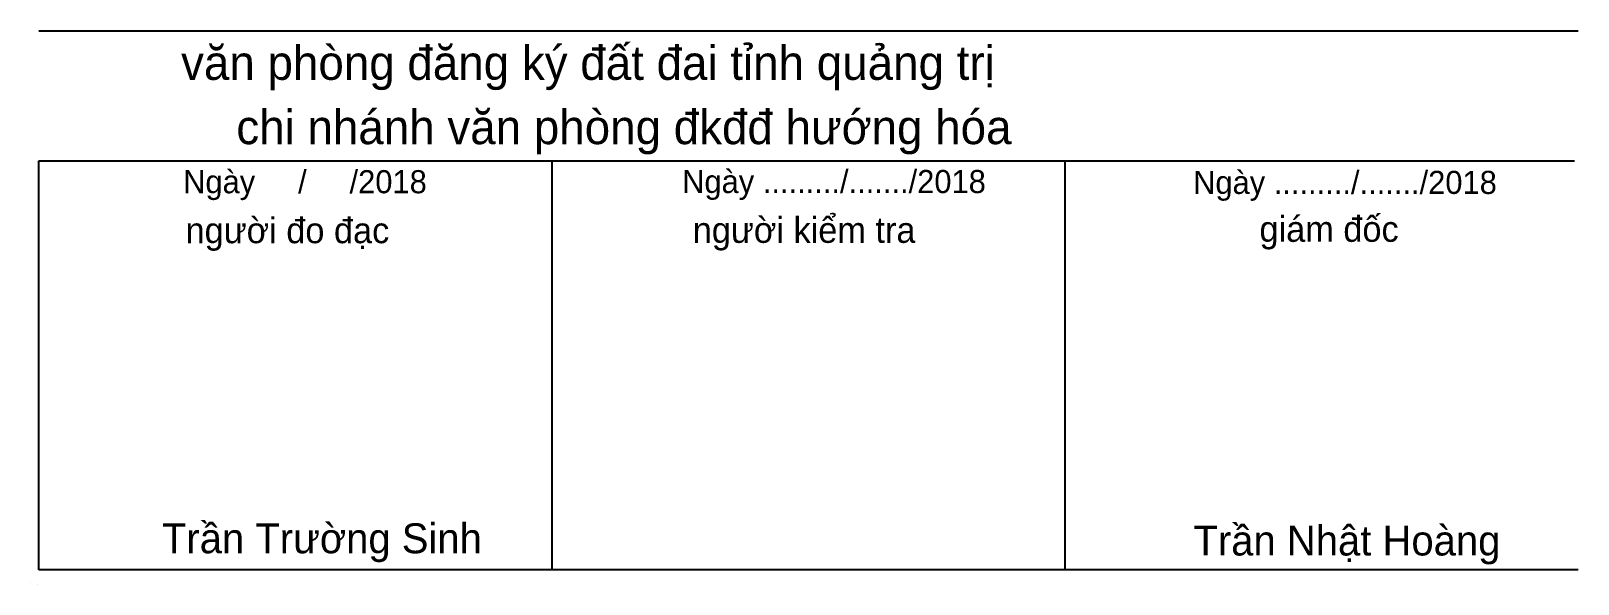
# Model space of a CAD drawing. Extents: x 544194 to 550524, y 1833570 to 1838340.
# Drawn here: x 550434 to 550524.5, y 1838307.2 to 1838339.5 of the extents above.
import ezdxf

# ---------------------------------------------------------------- set-up
doc = ezdxf.new("R2010")
doc.units = 0
doc.layers.add('Level 5', color=7, linetype='Continuous')

msp = doc.modelspace()

# ---------------------------------------------------------------- linework, layer by layer
at = {"layer": 'Level 5'}
for p, q in [((550434.49, 1838339.54), (550524.49, 1838339.54)), ((550434.49, 1838331.94), (550524.29, 1838331.94)), ((550434.49, 1838331.94), (550524.29, 1838331.94)), ((550434.49, 1838331.94), (550524.29, 1838331.94)), ((550434.49, 1838308.04), (550434.49, 1838331.94)), ((550464.49, 1838308.04), (550464.49, 1838331.94)), ((550494.49, 1838308.04), (550494.49, 1838331.94)), ((550524.49, 1838308.04), (550434.49, 1838308.04)), ((550434.02, 1838307.27), (550434.02, 1838307.27)), ((550434.02, 1838307.27), (550434.02, 1838307.27)), ((550434.02, 1838307.27), (550434.02, 1838307.27)), ((550434.42, 1838307.2), (550434.42, 1838307.2)), ((550434.42, 1838307.2), (550434.42, 1838307.2)), ((550434.42, 1838307.2), (550434.42, 1838307.2))]:
    msp.add_line(p, q, dxfattribs=at)

# ---------------------------------------------------------------- texts
for s, height, p in [('văn phòng đăng ký đất đai tỉnh quảng trị', 1.99998, (550442.8, 1838336.68)), ('chi nhánh văn phòng đkđđ hướng hóa', 1.99998, (550446.03, 1838332.92)), ('Ngày     /     /2018', 1.35, (550442.92, 1838330.05)), ('Ngày ........./......./2018', 1.35, (550472.1, 1838330.06)), ('Ngày ........./......./2018', 1.35, (550501.98, 1838330.01)), ('người đo đạc', 1.5, (550443.06, 1838327.13)), ('người kiểm tra', 1.5, (550472.72, 1838327.15)), ('giám đốc', 1.5, (550505.86, 1838327.21)), ('Trần Trường Sinh', 1.74996, (550441.68, 1838309)), ('Trần Nhật Hoàng', 1.74996, (550502, 1838308.87))]:
    msp.add_text(s, height=height, dxfattribs=at).set_placement(p)

doc.saveas('drawing.dxf')
